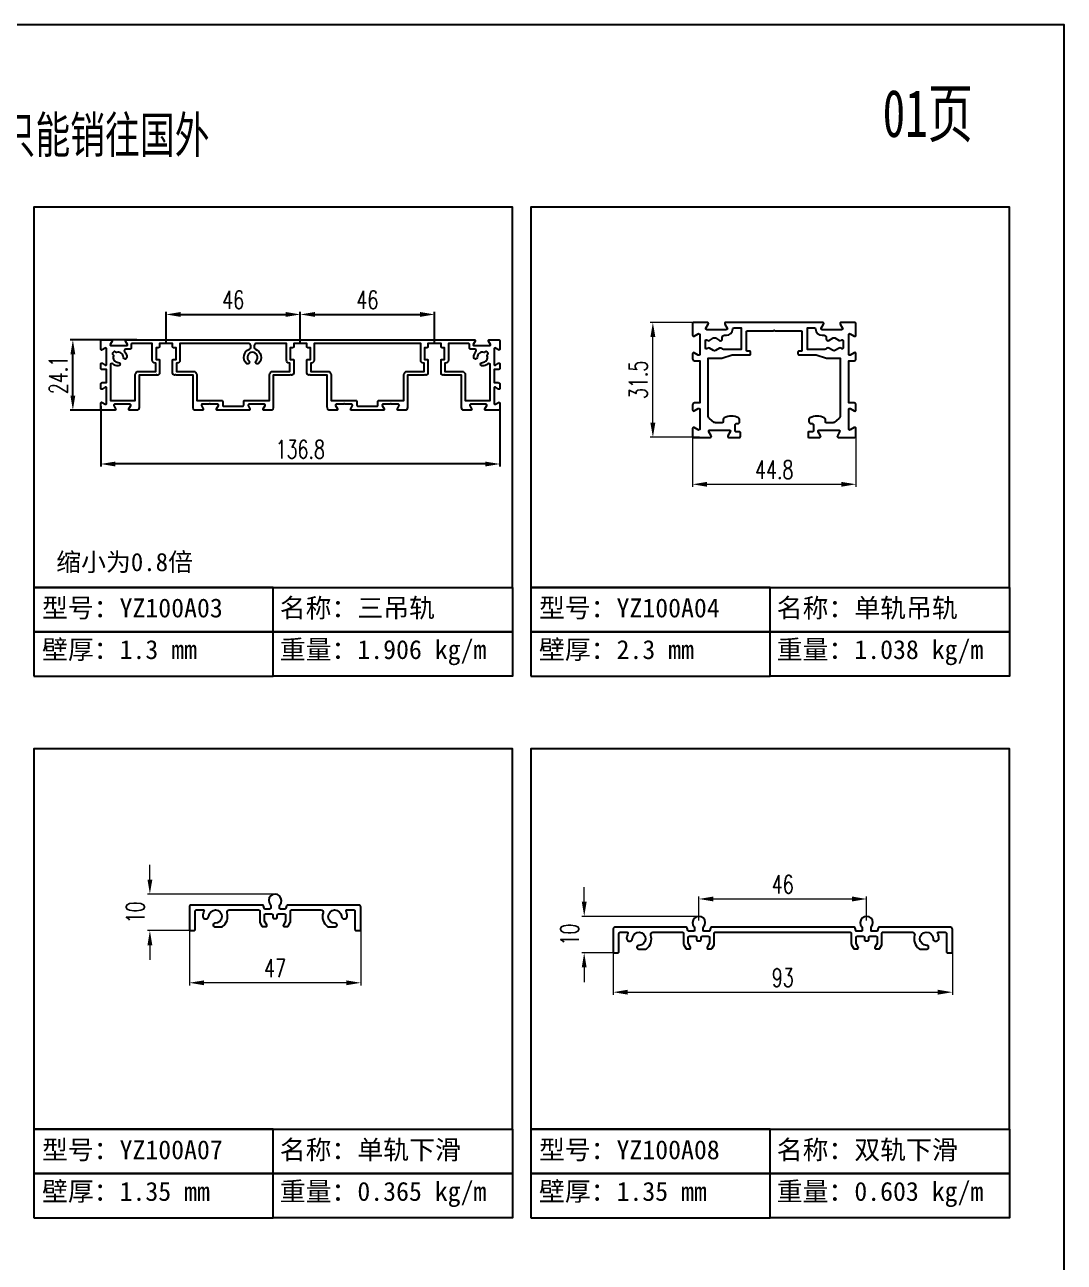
# Model space of a CAD drawing. Header units: millimetres. Extents: x 4423 to 13326, y -1516 to 5738.
# Drawn here: x 9179.3 to 9464.3, y 5276.5 to 5615.7 of the extents above; entities that cross this region are included whole.
import ezdxf

# ---------------------------------------------------------------- set-up
doc = ezdxf.new("R2010")
doc.units = ezdxf.units.MM
doc.header["$LTSCALE"] = 0.5
doc.layers.add('铝型材', color=1, linetype='Continuous')
doc.styles.add('CTXT', font='romand.shx', dxfattribs={"width": 0.7, "height": 5})
doc.styles.get("Standard").update_dxf_attribs({"font": 'swissc.ttf', "height": 3})
doc.styles.add('汇总标注', font='romand.shx', dxfattribs={"width": 0.7, "height": 5})
doc.dimstyles.new('0.8汇总比例', dxfattribs={"dimscale": 0, "dimtxt": 5, "dimasz": 4, "dimexe": 0.7, "dimexo": 0, "dimgap": 1.5, "dimtad": 1, "dimlfac": 1.25, "dimzin": 9, "dimdsep": 46, "dimtxsty": '汇总标注', "dimcen": 0, "dimclrd": 181, "dimclre": 171, "dimclrt": 110, "dimadec": 0, "dimazin": 2, "dimtfac": 1, "dimtofl": 0, "dimtmove": 0, "dimatfit": 3, "dimfxl": 0, "dimtolj": 1, "dimlwd": 25, "dimlwe": 25, "dimarcsym": 0})
doc.dimstyles.new('1汇总比例', dxfattribs={"dimscale": 0, "dimtxt": 5, "dimasz": 4, "dimexe": 0.7, "dimexo": 0.625, "dimgap": 1.5, "dimtad": 1, "dimzin": 9, "dimdsep": 46, "dimtxsty": '汇总标注', "dimcen": 0, "dimclrd": 3, "dimclre": 3, "dimclrt": 2, "dimadec": 1, "dimazin": 2, "dimtfac": 1, "dimtofl": 0, "dimtmove": 0, "dimatfit": 3, "dimfxl": 0, "dimtolj": 1, "dimlwd": 13, "dimlwe": 13, "dimarcsym": 0})

# ---------------------------------------------------------------- blocks, each defined once
blk = doc.blocks.new('*D70')
at = {"layer": 'Defpoints', "color": 0, "lineweight": 30, "ltscale": 0.4, "transparency": 16777216}
for p in [(9362.39, 5503.98), (9407.19, 5503.98), (9407.19, 5489.76)]:
    blk.add_point(p, dxfattribs=at)
at = {"layer": '铝型材', "color": 3, "lineweight": 13, "ltscale": 0.4, "transparency": 16777216}
for p, q in [((9362.39, 5503.36), (9362.39, 5489.06)), ((9407.19, 5503.36), (9407.19, 5489.06)), ((9366.39, 5489.76), (9403.19, 5489.76))]:
    blk.add_line(p, q, dxfattribs=at)
at = {"layer": '铝型材', "color": 3, "lineweight": 30, "ltscale": 0.4, "transparency": 16777216}
for points in [[(9366.39, 5490.42), (9366.39, 5489.09), (9362.39, 5489.76)], [(9403.19, 5490.42), (9403.19, 5489.09), (9407.19, 5489.76)]]:
    blk.add_solid(points, dxfattribs=at)
at = {"layer": '铝型材', "color": 2, "ltscale": 0.4, "transparency": 16777216, "insert": (9384.79, 5493.76), "char_height": 5, "attachment_point": 5, "style": '汇总标注'}
blk.add_mtext('\\A1;44.8', dxfattribs=at)
blk = doc.blocks.new('*D78')
at = {"layer": 'Defpoints', "color": 0, "lineweight": 30, "ltscale": 0.4, "transparency": 16777216}
for p in [(9224.43, 5370.83), (9271.43, 5370.83), (9224.43, 5353.13)]:
    blk.add_point(p, dxfattribs=at)
at = {"layer": '铝型材', "color": 3, "lineweight": 13, "ltscale": 0.4, "transparency": 16777216}
for p, q in [((9224.43, 5370.21), (9224.43, 5352.43)), ((9271.43, 5370.21), (9271.43, 5352.43)), ((9267.43, 5353.13), (9228.43, 5353.13))]:
    blk.add_line(p, q, dxfattribs=at)
at = {"layer": '铝型材', "color": 3, "lineweight": 30, "ltscale": 0.4, "transparency": 16777216}
for points in [[(9228.43, 5353.79), (9228.43, 5352.46), (9224.43, 5353.13)], [(9267.43, 5353.79), (9267.43, 5352.46), (9271.43, 5353.13)]]:
    blk.add_solid(points, dxfattribs=at)
at = {"layer": '铝型材', "color": 2, "ltscale": 0.4, "transparency": 16777216, "insert": (9247.93, 5357.13), "char_height": 5, "attachment_point": 5, "style": '汇总标注'}
blk.add_mtext('\\A1;47', dxfattribs=at)
blk = doc.blocks.new('*D79')
at = {"layer": 'Defpoints', "color": 0, "lineweight": 30, "ltscale": 0.4, "transparency": 16777216}
for p in [(9340.62, 5363.42), (9433.62, 5363.42), (9433.62, 5350.55)]:
    blk.add_point(p, dxfattribs=at)
at = {"layer": '铝型材', "color": 3, "lineweight": 13, "ltscale": 0.4, "transparency": 16777216}
for p, q in [((9340.62, 5362.8), (9340.62, 5349.85)), ((9433.62, 5362.8), (9433.62, 5349.85)), ((9344.62, 5350.55), (9429.62, 5350.55))]:
    blk.add_line(p, q, dxfattribs=at)
at = {"layer": '铝型材', "color": 3, "lineweight": 30, "ltscale": 0.4, "transparency": 16777216}
for points in [[(9344.62, 5351.22), (9344.62, 5349.88), (9340.62, 5350.55)], [(9429.62, 5351.22), (9429.62, 5349.88), (9433.62, 5350.55)]]:
    blk.add_solid(points, dxfattribs=at)
at = {"layer": '铝型材', "color": 2, "ltscale": 0.4, "transparency": 16777216, "insert": (9387.12, 5354.55), "char_height": 5, "attachment_point": 5, "style": '汇总标注'}
blk.add_mtext('\\A1;93', dxfattribs=at)
blk = doc.blocks.new('*D80')
at = {"layer": 'Defpoints', "color": 0, "lineweight": 30, "ltscale": 0.4, "transparency": 16777216}
for p in [(9213.61, 5377.43), (9247.93, 5377.43), (9225.23, 5367.43)]:
    blk.add_point(p, dxfattribs=at)
at = {"layer": '铝型材', "color": 3, "lineweight": 13, "ltscale": 0.4, "transparency": 16777216}
for p, q in [((9213.61, 5381.43), (9213.61, 5385.43)), ((9247.3, 5377.43), (9212.91, 5377.43)), ((9224.6, 5367.43), (9212.91, 5367.43)), ((9213.61, 5363.43), (9213.61, 5359.43))]:
    blk.add_line(p, q, dxfattribs=at)
at = {"layer": '铝型材', "color": 3, "lineweight": 30, "ltscale": 0.4, "transparency": 16777216}
for points in [[(9212.95, 5381.43), (9214.28, 5381.43), (9213.61, 5377.43)], [(9212.95, 5363.43), (9214.28, 5363.43), (9213.61, 5367.43)]]:
    blk.add_solid(points, dxfattribs=at)
at = {"layer": '铝型材', "color": 2, "ltscale": 0.4, "transparency": 16777216, "insert": (9209.61, 5372.43), "char_height": 5, "attachment_point": 5, "rotation": 90, "style": '汇总标注'}
blk.add_mtext('\\A1;10', dxfattribs=at)
blk = doc.blocks.new('*D81')
at = {"layer": 'Defpoints', "color": 0, "lineweight": 30, "ltscale": 0.4, "transparency": 16777216}
for p in [(9332.69, 5371.34), (9364.15, 5371.34), (9341.42, 5361.34)]:
    blk.add_point(p, dxfattribs=at)
at = {"layer": '铝型材', "color": 3, "lineweight": 13, "ltscale": 0.4, "transparency": 16777216}
for p, q in [((9332.69, 5375.34), (9332.69, 5379.34)), ((9363.52, 5371.34), (9331.99, 5371.34)), ((9340.79, 5361.34), (9331.99, 5361.34)), ((9332.69, 5357.34), (9332.69, 5353.34))]:
    blk.add_line(p, q, dxfattribs=at)
at = {"layer": '铝型材', "color": 3, "lineweight": 30, "ltscale": 0.4, "transparency": 16777216}
for points in [[(9332.02, 5375.34), (9333.35, 5375.34), (9332.69, 5371.34)], [(9332.02, 5357.34), (9333.35, 5357.34), (9332.69, 5361.34)]]:
    blk.add_solid(points, dxfattribs=at)
at = {"layer": '铝型材', "color": 2, "ltscale": 0.4, "transparency": 16777216, "insert": (9328.69, 5366.34), "char_height": 5, "attachment_point": 5, "rotation": 90, "style": '汇总标注'}
blk.add_mtext('\\A1;10', dxfattribs=at)
blk = doc.blocks.new('*D82')
at = {"layer": 'Defpoints', "color": 0, "lineweight": 30, "ltscale": 0.4, "transparency": 16777216}
for p in [(9410.12, 5376.1), (9364.12, 5369.59), (9410.12, 5369.59)]:
    blk.add_point(p, dxfattribs=at)
at = {"layer": '铝型材', "color": 3, "lineweight": 13, "ltscale": 0.4, "transparency": 16777216}
for p, q in [((9364.12, 5370.21), (9364.12, 5376.8)), ((9368.12, 5376.1), (9406.12, 5376.1)), ((9410.12, 5370.21), (9410.12, 5376.8))]:
    blk.add_line(p, q, dxfattribs=at)
at = {"layer": '铝型材', "color": 3, "lineweight": 30, "ltscale": 0.4, "transparency": 16777216}
for points in [[(9368.12, 5376.77), (9368.12, 5375.43), (9364.12, 5376.1)], [(9406.12, 5376.77), (9406.12, 5375.43), (9410.12, 5376.1)]]:
    blk.add_solid(points, dxfattribs=at)
at = {"layer": '铝型材', "color": 2, "ltscale": 0.4, "transparency": 16777216, "insert": (9387.12, 5380.1), "char_height": 5, "attachment_point": 5, "style": '汇总标注'}
blk.add_mtext('\\A1;46', dxfattribs=at)
blk = doc.blocks.new('*D109')
at = {"layer": 'Defpoints', "color": 0, "lineweight": 30, "ltscale": 0.4, "transparency": 16777216}
for p in [(9200.13, 5511.16), (9309.57, 5511.16), (9200.13, 5495.32)]:
    blk.add_point(p, dxfattribs=at)
at = {"layer": '铝型材', "color": 171, "lineweight": 25, "ltscale": 0.4, "transparency": 16777216}
for p, q in [((9200.13, 5511.16), (9200.13, 5494.62)), ((9309.57, 5511.16), (9309.57, 5494.62))]:
    blk.add_line(p, q, dxfattribs=at)
at = {"layer": '铝型材', "color": 181, "lineweight": 25, "ltscale": 0.4, "transparency": 16777216}
blk.add_line((9305.57, 5495.32), (9204.13, 5495.32), dxfattribs=at)
at = {"layer": '铝型材', "color": 181, "lineweight": 30, "ltscale": 0.4, "transparency": 16777216}
for points in [[(9204.13, 5495.98), (9204.13, 5494.65), (9200.13, 5495.32)], [(9305.57, 5495.98), (9305.57, 5494.65), (9309.57, 5495.32)]]:
    blk.add_solid(points, dxfattribs=at)
at = {"layer": '铝型材', "color": 110, "ltscale": 0.4, "transparency": 16777216, "insert": (9254.85, 5499.32), "char_height": 5, "attachment_point": 5, "style": '汇总标注'}
blk.add_mtext('\\A1;136.8', dxfattribs=at)
blk = doc.blocks.new('*D110')
at = {"layer": 'Defpoints', "color": 0, "lineweight": 30, "ltscale": 0.4, "transparency": 16777216}
for p in [(9192.49, 5529.35), (9210, 5529.35), (9202.19, 5510.07)]:
    blk.add_point(p, dxfattribs=at)
at = {"layer": '铝型材', "color": 171, "lineweight": 25, "ltscale": 0.4, "transparency": 16777216}
for p, q in [((9210, 5529.35), (9191.79, 5529.35)), ((9202.19, 5510.07), (9191.79, 5510.07))]:
    blk.add_line(p, q, dxfattribs=at)
at = {"layer": '铝型材', "color": 181, "lineweight": 25, "ltscale": 0.4, "transparency": 16777216}
blk.add_line((9192.49, 5514.07), (9192.49, 5525.35), dxfattribs=at)
at = {"layer": '铝型材', "color": 181, "lineweight": 30, "ltscale": 0.4, "transparency": 16777216}
for points in [[(9191.83, 5525.35), (9193.16, 5525.35), (9192.49, 5529.35)], [(9191.83, 5514.07), (9193.16, 5514.07), (9192.49, 5510.07)]]:
    blk.add_solid(points, dxfattribs=at)
at = {"layer": '铝型材', "color": 110, "ltscale": 0.4, "transparency": 16777216, "insert": (9188.49, 5519.71), "char_height": 5, "attachment_point": 5, "rotation": 90, "style": '汇总标注'}
blk.add_mtext('\\A1;24.1', dxfattribs=at)
blk = doc.blocks.new('*D111')
at = {"layer": 'Defpoints', "color": 0, "lineweight": 30, "ltscale": 0.4, "transparency": 16777216}
for p in [(9351.51, 5534.13), (9364.57, 5534.13), (9364.97, 5502.63)]:
    blk.add_point(p, dxfattribs=at)
at = {"layer": '铝型材', "color": 3, "lineweight": 13, "ltscale": 0.4, "transparency": 16777216}
for p, q in [((9363.94, 5534.13), (9350.81, 5534.13)), ((9351.51, 5506.63), (9351.51, 5530.13)), ((9364.34, 5502.63), (9350.81, 5502.63))]:
    blk.add_line(p, q, dxfattribs=at)
at = {"layer": '铝型材', "color": 3, "lineweight": 30, "ltscale": 0.4, "transparency": 16777216}
for points in [[(9350.84, 5530.13), (9352.18, 5530.13), (9351.51, 5534.13)], [(9350.84, 5506.63), (9352.18, 5506.63), (9351.51, 5502.63)]]:
    blk.add_solid(points, dxfattribs=at)
at = {"layer": '铝型材', "color": 2, "ltscale": 0.4, "transparency": 16777216, "insert": (9347.51, 5518.38), "char_height": 5, "attachment_point": 5, "rotation": 90, "style": '汇总标注'}
blk.add_mtext('\\A1;31.5', dxfattribs=at)
blk = doc.blocks.new('*D113')
at = {"layer": 'Defpoints', "color": 0, "lineweight": 30, "ltscale": 0.4, "transparency": 16777216}
for p in [(9254.85, 5536.31), (9218.05, 5528.31), (9254.85, 5528.31)]:
    blk.add_point(p, dxfattribs=at)
at = {"layer": '铝型材', "color": 171, "lineweight": 25, "ltscale": 0.4, "transparency": 16777216}
for p, q in [((9218.05, 5528.31), (9218.05, 5537.01)), ((9254.85, 5528.31), (9254.85, 5537.01))]:
    blk.add_line(p, q, dxfattribs=at)
at = {"layer": '铝型材', "color": 181, "lineweight": 25, "ltscale": 0.4, "transparency": 16777216}
blk.add_line((9222.05, 5536.31), (9250.85, 5536.31), dxfattribs=at)
at = {"layer": '铝型材', "color": 181, "lineweight": 30, "ltscale": 0.4, "transparency": 16777216}
for points in [[(9222.05, 5536.98), (9222.05, 5535.64), (9218.05, 5536.31)], [(9250.85, 5536.98), (9250.85, 5535.64), (9254.85, 5536.31)]]:
    blk.add_solid(points, dxfattribs=at)
at = {"layer": '铝型材', "color": 110, "ltscale": 0.4, "transparency": 16777216, "insert": (9236.45, 5540.31), "char_height": 5, "attachment_point": 5, "style": '汇总标注'}
blk.add_mtext('\\A1;46', dxfattribs=at)
blk = doc.blocks.new('*D114')
at = {"layer": 'Defpoints', "color": 0, "lineweight": 30, "ltscale": 0.4, "transparency": 16777216}
for p in [(9291.65, 5536.31), (9254.85, 5528.31), (9291.65, 5528.31)]:
    blk.add_point(p, dxfattribs=at)
at = {"layer": '铝型材', "color": 171, "lineweight": 25, "ltscale": 0.4, "transparency": 16777216}
for p, q in [((9254.85, 5528.31), (9254.85, 5537.01)), ((9291.65, 5528.31), (9291.65, 5537.01))]:
    blk.add_line(p, q, dxfattribs=at)
at = {"layer": '铝型材', "color": 181, "lineweight": 25, "ltscale": 0.4, "transparency": 16777216}
blk.add_line((9258.85, 5536.31), (9287.65, 5536.31), dxfattribs=at)
at = {"layer": '铝型材', "color": 181, "lineweight": 30, "ltscale": 0.4, "transparency": 16777216}
for points in [[(9258.85, 5536.98), (9258.85, 5535.64), (9254.85, 5536.31)], [(9287.65, 5536.98), (9287.65, 5535.64), (9291.65, 5536.31)]]:
    blk.add_solid(points, dxfattribs=at)
at = {"layer": '铝型材', "color": 110, "ltscale": 0.4, "transparency": 16777216, "insert": (9273.25, 5540.31), "char_height": 5, "attachment_point": 5, "style": '汇总标注'}
blk.add_mtext('\\A1;46', dxfattribs=at)
blk = doc.blocks.new('YZ100A03', base_point=(31.16, 29.19))
at = {"layer": '铝型材', "ltscale": 0.4}
for points in [[(43.61, 6.39), (40.9, 6.39, -0.344151), (40.6, 6.61), (40.43, 7.33, -0.061321), (40.41, 7.45), (40.41, 18.39), (34.74, 18.39, -0.198912), (34.52, 18.48), (34.41, 18.59), (34.3, 18.48, -0.239219), (34.05, 18.4, -0.369843), (33.41, 19.14), (33.41, 23.59, -0.414214), (33.61, 23.79), (34.61, 23.79), (34.61, 27.79), (33.71, 27.79, -0.414214), (33.41, 28.09), (33.41, 29.19), (28.91, 29.19), (28.91, 28.09, -0.414214), (28.61, 27.79), (27.71, 27.79), (27.71, 23.79), (28.71, 23.79, -0.414214), (28.91, 23.59), (28.91, 19.14, -0.369843), (28.28, 18.4, -0.239219), (28.02, 18.48), (27.91, 18.59), (27.8, 18.48, -0.198912), (27.59, 18.39), (21.91, 18.39), (21.91, 7.45, -0.061321), (21.9, 7.33), (21.72, 6.61, -0.344151), (21.43, 6.39), (18.71, 6.39, -0.57735), (18.45, 6.84), (19.09, 7.94, 0.57735), (18.83, 8.39), (13.5, 8.39, 0.57735), (13.24, 7.94), (13.87, 6.84, -0.57735), (13.61, 6.39), (9.06, 6.39, -0.414214), (8.76, 6.69), (8.76, 8.8, -0.57735), (9.21, 9.06), (10.31, 8.43, 0.57735), (10.76, 8.69), (10.76, 14.02, 0.57735), (10.31, 14.28), (9.21, 13.64, -0.57735), (8.76, 13.9), (8.76, 15.32, -0.414214), (9.26, 15.82), (10.76, 15.82), (10.76, 20.27), (9.26, 20.27, -0.414214), (8.76, 20.77), (8.76, 22.19, -0.57735), (9.21, 22.45), (10.31, 21.81, 0.57735), (10.76, 22.07), (10.76, 27.4, 0.57735), (10.31, 27.66), (9.21, 27.03, -0.57735), (8.76, 27.29), (8.76, 30.19, -0.414214), (9.06, 30.49), (12.41, 30.49, -0.57735), (12.67, 30.04), (12.04, 28.94, 0.57735), (12.3, 28.49), (17.63, 28.49, 0.57735), (17.89, 28.94), (17.25, 30.04, -0.57735), (17.51, 30.49), (136.81, 30.49, -0.57735), (137.07, 30.04), (136.44, 28.94, 0.57735), (136.7, 28.49), (142.03, 28.49, 0.57735), (142.29, 28.94), (141.65, 30.04, -0.57735), (141.91, 30.49), (145.26, 30.49, -0.414214), (145.56, 30.19), (145.56, 27.29, -0.57735), (145.11, 27.03), (144.01, 27.66, 0.57735), (143.56, 27.4), (143.56, 22.07, 0.57735), (144.01, 21.81), (145.11, 22.45, -0.57735), (145.56, 22.19), (145.56, 20.77, -0.414214), (145.06, 20.27), (143.56, 20.27), (143.56, 15.82), (145.06, 15.82, -0.414214), (145.56, 15.32), (145.56, 13.9, -0.57735), (145.11, 13.64), (144.01, 14.28, 0.57735), (143.56, 14.02), (143.56, 8.69, 0.57735), (144.01, 8.43), (145.11, 9.06, -0.57735), (145.56, 8.8), (145.56, 6.69, -0.414214), (145.26, 6.39), (140.71, 6.39, -0.57735), (140.45, 6.84), (141.09, 7.94, 0.57735), (140.83, 8.39), (135.5, 8.39, 0.57735), (135.24, 7.94), (135.87, 6.84, -0.57735), (135.61, 6.39), (132.9, 6.39, -0.344151), (132.6, 6.61), (132.43, 7.33, -0.061321), (132.41, 7.45), (132.41, 18.39), (126.74, 18.39, -0.198912), (126.52, 18.48), (126.41, 18.59), (126.3, 18.48, -0.239219), (126.05, 18.4, -0.369843), (125.41, 19.14), (125.41, 23.59, -0.414214), (125.61, 23.79), (126.61, 23.79), (126.61, 27.79), (125.71, 27.79, -0.414214), (125.41, 28.09), (125.41, 29.19), (120.91, 29.19), (120.91, 28.09, -0.414214), (120.61, 27.79), (119.71, 27.79), (119.71, 23.79), (120.71, 23.79, -0.414214), (120.91, 23.59), (120.91, 19.14, -0.369843), (120.28, 18.4, -0.239219), (120.02, 18.48), (119.91, 18.59), (119.8, 18.48, -0.198912), (119.59, 18.39), (113.91, 18.39), (113.91, 7.45, -0.061321), (113.9, 7.33), (113.72, 6.61, -0.344151), (113.43, 6.39), (110.71, 6.39, -0.57735), (110.45, 6.84), (111.09, 7.94, 0.57735), (110.83, 8.39), (108.46, 8.39), (108.16, 8.69), (107.86, 8.39), (105.5, 8.39, 0.57735), (105.24, 7.94), (105.87, 6.84, -0.57735), (105.61, 6.39), (94.71, 6.39, -0.57735), (94.45, 6.84), (95.09, 7.94, 0.57735), (94.83, 8.39), (92.46, 8.39), (92.16, 8.69), (91.86, 8.39), (89.5, 8.39, 0.57735), (89.24, 7.94), (89.87, 6.84, -0.57735), (89.61, 6.39), (86.9, 6.39, -0.344151), (86.6, 6.61), (86.43, 7.33, -0.061321), (86.41, 7.45), (86.41, 18.39), (80.74, 18.39, -0.198912), (80.52, 18.48), (80.41, 18.59), (80.3, 18.48, -0.239219), (80.05, 18.4, -0.369843), (79.41, 19.14), (79.41, 23.59, -0.414214), (79.61, 23.79), (80.61, 23.79), (80.61, 27.79), (79.71, 27.79, -0.414214), (79.41, 28.09), (79.41, 29.19), (74.91, 29.19), (74.91, 28.09, -0.414214), (74.61, 27.79), (73.71, 27.79), (73.71, 23.79), (74.71, 23.79, -0.414214), (74.91, 23.59), (74.91, 19.14, -0.369843), (74.28, 18.4, -0.239219), (74.02, 18.48), (73.91, 18.59), (73.8, 18.48, -0.198912), (73.59, 18.39), (67.91, 18.39), (67.91, 7.45, -0.061321), (67.9, 7.33), (67.72, 6.61, -0.344151), (67.43, 6.39), (64.71, 6.39, -0.57735), (64.45, 6.84), (65.09, 7.94, 0.57735), (64.83, 8.39), (59.5, 8.39, 0.57735), (59.24, 7.94), (59.87, 6.84, -0.57735), (59.61, 6.39), (48.71, 6.39, -0.57735), (48.45, 6.84), (49.09, 7.94, 0.57735), (48.83, 8.39), (46.46, 8.39), (46.16, 8.69), (45.86, 8.39), (43.5, 8.39, 0.57735), (43.24, 7.94), (43.87, 6.84, -0.57735)], [(20.61, 18.49, -0.414214), (21.81, 19.69), (27.61, 19.69), (27.61, 22.49), (27.41, 22.49, -0.414214), (26.41, 23.49), (26.41, 29.19), (19.46, 29.19, 0.414214), (19.16, 28.89), (19.16, 27.59, -0.414214), (18.86, 27.29), (17.33, 27.29, 0.648232), (16.96, 26.45, -0.185419), (17.71, 24.48, -1), (16.51, 24.48, 0.51595), (14.19, 26.14, -0.286549), (13.88, 26.21), (13.7, 26.4, 0.414214), (13.28, 26.4), (12.85, 25.97, 0.414214), (12.85, 25.55), (13.03, 25.37, -0.286549), (13.11, 25.06, 0.51595), (14.77, 22.74, -1), (14.77, 21.54, -0.175547), (12.88, 22.21, 0.634736), (12.06, 21.83), (12.06, 9.69), (20.61, 9.69)], [(61.36, 28.59), (61.36, 27.83, 0.316466), (61.76, 27.26, -0.55118), (62.84, 22.39, -1), (61.99, 23.25, 2.426633), (59.53, 23.25, -1), (58.68, 22.39, -0.55118), (59.76, 27.26, 0.316466), (60.16, 27.83), (60.16, 28.59, 0.414214), (59.56, 29.19), (35.91, 29.19), (35.91, 23.49, -0.414214), (34.91, 22.49), (34.71, 22.49), (34.71, 19.69), (40.51, 19.69, -0.414214), (41.71, 18.49), (41.71, 9.69), (50.26, 9.69, -0.414214), (50.56, 9.39), (50.56, 8.09, 0.414214), (50.86, 7.79), (57.46, 7.79, 0.414214), (57.76, 8.09), (57.76, 9.39, -0.414214), (58.06, 9.69), (66.61, 9.69), (66.61, 18.49, -0.414214), (67.81, 19.69), (73.61, 19.69), (73.61, 22.49), (73.41, 22.49, -0.414214), (72.41, 23.49), (72.41, 29.19), (61.96, 29.19, 0.414214)], [(112.61, 18.49, -0.414214), (113.81, 19.69), (119.61, 19.69), (119.61, 22.49), (119.41, 22.49, -0.414214), (118.41, 23.49), (118.41, 29.19), (81.91, 29.19), (81.91, 23.49, -0.414214), (80.91, 22.49), (80.71, 22.49), (80.71, 19.69), (86.51, 19.69, -0.414214), (87.71, 18.49), (87.71, 9.69), (96.26, 9.69, -0.414214), (96.56, 9.39), (96.56, 8.09, 0.414214), (96.86, 7.79), (103.46, 7.79, 0.414214), (103.76, 8.09), (103.76, 9.39, -0.414214), (104.06, 9.69), (112.61, 9.69)], [(139.55, 21.54, -1), (139.56, 22.74, 0.51595), (141.22, 25.06, -0.286549), (141.29, 25.37), (141.47, 25.55, 0.414214), (141.47, 25.97), (141.05, 26.4, 0.414214), (140.62, 26.4), (140.44, 26.21, -0.286549), (140.13, 26.14, 0.51595), (137.81, 24.48, -1), (136.61, 24.48, -0.185419), (137.36, 26.45, 0.648232), (136.99, 27.29), (135.46, 27.29, -0.414214), (135.16, 27.59), (135.16, 28.89, 0.414214), (134.86, 29.19), (127.91, 29.19), (127.91, 23.49, -0.414214), (126.91, 22.49), (126.71, 22.49), (126.71, 19.69), (132.51, 19.69, -0.414214), (133.71, 18.49), (133.71, 9.69), (142.26, 9.69), (142.26, 21.83, 0.634736), (141.44, 22.21, -0.175547)]]:
    blk.add_lwpolyline(points, format="xyb", close=True, dxfattribs=at)
blk = doc.blocks.new('YZ100A04', base_point=(39.33, 40.35))
at = {"layer": '铝型材', "ltscale": 0.4}
blk.add_lwpolyline([(53.03, 14.22, 0.218258), (49.12, 14.22, 0.293253), (48.83, 13.76), (48.83, 13.15, 0.414214), (49.33, 12.65), (49.58, 12.65, -0.414214), (50.08, 12.15), (50.08, 10.65, -0.414214), (49.78, 10.35), (48.88, 10.35, 0.414214), (48.58, 10.05), (48.58, 9.15, 0.414213), (48.88, 8.85), (51.78, 8.85, 0.577351), (52.04, 9.3), (51.4, 10.4, -0.57735), (51.66, 10.85), (56.99, 10.85, -0.57735), (57.25, 10.4), (56.62, 9.3, 0.57735), (56.88, 8.85), (61.43, 8.85, 0.414214), (61.73, 9.15), (61.73, 11.26, 0.57735), (61.28, 11.52), (60.18, 10.89, -0.57735), (59.73, 11.15), (59.73, 16.48, -0.57735), (60.18, 16.74), (61.28, 16.1, 0.57735), (61.73, 16.36), (61.73, 17.78, 0.414214), (61.23, 18.28), (59.73, 18.28), (59.73, 29.85), (61.23, 29.85, 0.414214), (61.73, 30.35), (61.73, 31.76, 0.57735), (61.28, 32.02), (60.18, 31.39, -0.57735), (59.73, 31.65), (59.73, 36.98, -0.57735), (60.18, 37.24), (61.28, 36.6, 0.57735), (61.73, 36.86), (61.73, 40.05, 0.414214), (61.43, 40.35), (57.68, 40.35, 0.57735), (57.42, 39.9), (58.05, 38.8, -0.57735), (57.79, 38.35), (52.46, 38.35, -0.57735), (52.2, 38.8), (52.84, 39.9, 0.57735), (52.58, 40.35), (26.08, 40.35, 0.57735), (25.82, 39.9), (26.45, 38.8, -0.57735), (26.19, 38.35), (20.86, 38.35, -0.57735), (20.6, 38.8), (21.24, 39.9, 0.57735), (20.98, 40.35), (17.23, 40.35, 0.414214), (16.93, 40.05), (16.93, 36.86, 0.57735), (17.38, 36.6), (18.48, 37.24, -0.57735), (18.93, 36.98), (18.93, 31.65, -0.57735), (18.48, 31.39), (17.38, 32.02, 0.57735), (16.93, 31.76), (16.93, 30.35, 0.414214), (17.43, 29.85), (18.93, 29.85), (18.93, 18.28), (17.43, 18.28, 0.414214), (16.93, 17.78), (16.93, 16.36, 0.57735), (17.38, 16.1), (18.48, 16.74, -0.57735), (18.93, 16.48), (18.93, 11.15, -0.57735), (18.48, 10.89), (17.38, 11.52, 0.57735), (16.93, 11.26), (16.93, 9.15, 0.414214), (17.23, 8.85), (21.78, 8.85, 0.57735), (22.04, 9.3), (21.4, 10.4, -0.57735), (21.66, 10.85), (26.99, 10.85, -0.57735), (27.25, 10.4), (26.62, 9.3, 0.577351), (26.88, 8.85), (29.78, 8.85, 0.414213), (30.08, 9.15), (30.08, 10.05, 0.414214), (29.78, 10.35), (28.88, 10.35, -0.414214), (28.58, 10.65), (28.58, 12.15, -0.414214), (29.08, 12.65), (29.33, 12.65, 0.414214), (29.83, 13.15), (29.83, 13.76, 0.293253), (29.53, 14.22, 0.218258), (25.62, 14.22, 0.293253), (25.33, 13.76), (25.33, 13.15, -0.414213), (25.03, 12.85), (23.21, 12.85, -0.176328), (22.88, 12.96), (21.58, 14.05, -0.221695), (21.23, 14.82), (21.23, 30.55), (24.7, 30.55, 0.072066), (24.98, 30.59), (27.82, 31.43, -0.072069), (27.96, 31.45), (32.63, 31.45, 0.414214), (32.83, 31.65), (32.83, 32.25, 0.414214), (32.63, 32.45), (31.93, 32.45, -0.414214), (31.73, 32.65), (31.73, 37.85, -0.414214), (31.93, 38.05), (39.13, 38.05), (39.33, 38.25), (39.53, 38.05), (46.73, 38.05, -0.414214), (46.93, 37.85), (46.93, 32.65, -0.414214), (46.73, 32.45), (46.03, 32.45, 0.414214), (45.83, 32.25), (45.83, 31.65, 0.414214), (46.03, 31.45), (50.69, 31.45, -0.072069), (50.83, 31.43), (53.67, 30.59, 0.072066), (53.95, 30.55), (57.43, 30.55), (57.43, 14.82, -0.221695), (57.07, 14.05), (55.77, 12.96, -0.176328), (55.45, 12.85), (53.63, 12.85, -0.414213), (53.33, 13.15), (53.33, 13.76, 0.293253)], format="xyb", close=True, dxfattribs=at)
for points in [[(24.96, 33.16, 0.364837), (24.33, 33.28), (23.18, 32.61, -0.267949), (22.68, 32.61), (21.53, 33.28, 0.331458), (20.93, 33.21, -0.657834), (20.43, 33.42), (20.43, 35.27, -0.657822), (20.93, 35.48, 0.331452), (21.53, 35.41), (22.68, 36.08, -0.267949), (23.18, 36.08), (24.33, 35.41, 0.57735), (25.08, 35.85), (25.08, 36.25, -0.414214), (25.68, 36.85), (26.19, 36.85, 0.400329), (27.99, 38.56, -0.400329), (28.29, 38.85), (30.23, 38.85), (30.23, 32.95), (25.42, 32.95, -0.222498), (24.96, 33.16)], [(53.69, 33.16, -0.222498), (53.23, 32.95), (48.43, 32.95), (48.43, 38.85), (50.36, 38.85, -0.400329), (50.66, 38.56, 0.400329), (52.46, 36.85), (52.98, 36.85, -0.414214), (53.58, 36.25), (53.58, 35.85, 0.57735), (54.33, 35.41), (55.48, 36.08, -0.267949), (55.98, 36.08), (57.13, 35.41, 0.331452), (57.72, 35.48, -0.657822), (58.23, 35.27), (58.23, 33.42, -0.657834), (57.72, 33.21, 0.331458), (57.13, 33.28), (55.98, 32.61, -0.267949), (55.48, 32.61), (54.33, 33.28, 0.364837), (53.69, 33.16)]]:
    blk.add_lwpolyline(points, format="xyb", dxfattribs=at)
blk = doc.blocks.new('YZ100A07', base_point=(12.21, 10.37))
at = {"layer": '铝型材', "ltscale": 0.4}
blk.add_lwpolyline([(37, 14.03, 2.243306), (34.39, 14.08, -0.180496), (34.52, 13.75), (34.52, 13.17, -0.414214), (34.22, 12.87), (33.02, 12.87, -0.339454), (32.73, 13.09), (32.55, 13.75, 0.339454), (32.26, 13.97), (12.71, 13.97, 0.414214), (12.21, 13.47), (12.21, 7.27, 0.414214), (12.51, 6.97), (13.51, 6.97, 0.414214), (13.81, 7.27), (13.81, 12.17, -0.414214), (14.31, 12.67), (15.95, 12.67, -0.547293), (16.23, 12.25, 0.095612), (15.92, 10.99, 1), (17.52, 10.91, -2.4001), (19.24, 9.02, 1.043595), (19.24, 8.02), (21.15, 8.02, 0.159856), (21.33, 8.08, 0.320722), (22.56, 11.84, -0.506548), (23.13, 12.62), (31.22, 12.62, -0.414214), (31.52, 12.32), (31.52, 9.31, 0.131652), (31.56, 9.16), (32.1, 8.22, 0.267949), (32.36, 8.07), (33.17, 8.07, 0.57735), (33.43, 8.52), (32.86, 9.51, -0.131652), (32.82, 9.66), (32.82, 11.22, -0.414214), (33.12, 11.52), (34.82, 11.52, -0.414214), (35.12, 11.22), (35.12, 10.57, 0.414214), (35.42, 10.27), (36.02, 10.27, 0.414214), (36.32, 10.57), (36.32, 11.22, -0.414214), (36.62, 11.52), (38.32, 11.52, -0.414214), (38.62, 11.22), (38.62, 9.66, -0.131652), (38.58, 9.51), (38.01, 8.52, 0.57735), (38.27, 8.07), (39.07, 8.07, 0.267949), (39.33, 8.22), (39.88, 9.16, 0.131652), (39.92, 9.31), (39.92, 12.32, -0.414214), (40.22, 12.62), (48.3, 12.62, -0.506548), (48.87, 11.84, 0.320722), (50.1, 8.08, 0.159856), (50.28, 8.02), (52.19, 8.02, 1.043595), (52.19, 9.02, -2.4001), (53.91, 10.91, 1), (55.51, 10.99, 0.095612), (55.2, 12.25, -0.547293), (55.48, 12.67), (57.12, 12.67, -0.414214), (57.62, 12.17), (57.62, 7.27, 0.414214), (57.92, 6.97), (58.92, 6.97, 0.414214), (59.22, 7.27), (59.22, 13.47, 0.414214), (58.72, 13.97), (39.17, 13.97, 0.339454), (38.88, 13.75), (38.7, 13.09, -0.339454), (38.41, 12.87), (37.22, 12.87, -0.414214), (36.92, 13.17), (36.92, 13.82, -0.189722), (37, 14.03)], format="xyb", dxfattribs=at)
blk = doc.blocks.new('YZ100A08', base_point=(8.34, 7.24))
at = {"layer": '铝型材', "ltscale": 0.4}
blk.add_lwpolyline([(79.12, 11.62, 2.243306), (76.52, 11.66, -0.180496), (76.64, 11.34), (76.64, 10.76, -0.414214), (76.34, 10.46), (75.15, 10.46, -0.339454), (74.86, 10.68), (74.68, 11.34, 0.339454), (74.39, 11.56), (35.29, 11.56, 0.339454), (35, 11.34), (34.83, 10.68, -0.339454), (34.54, 10.46), (33.34, 10.46, -0.414214), (33.04, 10.76), (33.04, 11.41, -0.189722), (33.12, 11.62, 2.243306), (30.52, 11.66, -0.180496), (30.64, 11.34), (30.64, 10.76, -0.414214), (30.34, 10.46), (29.15, 10.46, -0.339454), (28.86, 10.68), (28.68, 11.34, 0.339454), (28.39, 11.56), (8.84, 11.56, 0.414214), (8.34, 11.06), (8.34, 4.86, 0.414214), (8.64, 4.56), (9.64, 4.56, 0.414214), (9.94, 4.86), (9.94, 9.76, -0.414214), (10.44, 10.26), (12.08, 10.26, -0.547293), (12.36, 9.83, 0.095612), (12.05, 8.58, 1), (13.64, 8.5, -2.4001), (15.37, 6.61, 1.043595), (15.37, 5.61), (17.28, 5.61, 0.159856), (17.46, 5.67, 0.320722), (18.69, 9.43, -0.506548), (19.26, 10.21), (27.34, 10.21, -0.414214), (27.64, 9.91), (27.64, 6.9, 0.131652), (27.68, 6.75), (28.23, 5.81, 0.267949), (28.48, 5.66), (29.29, 5.66, 0.57735), (29.55, 6.11), (28.98, 7.1, -0.131652), (28.94, 7.25), (28.94, 8.81, -0.414214), (29.24, 9.11), (30.94, 9.11, -0.414214), (31.24, 8.81), (31.24, 8.16, 0.414214), (31.54, 7.86), (32.14, 7.86, 0.414214), (32.44, 8.16), (32.44, 8.81, -0.414214), (32.74, 9.11), (34.44, 9.11, -0.414214), (34.74, 8.81), (34.74, 7.25, -0.131652), (34.7, 7.1), (34.13, 6.11, 0.57735), (34.39, 5.66), (35.2, 5.66, 0.267949), (35.46, 5.81), (36, 6.75, 0.131652), (36.04, 6.9), (36.04, 9.91, -0.414214), (36.34, 10.21), (73.34, 10.21, -0.414214), (73.64, 9.91), (73.64, 6.9, 0.131652), (73.68, 6.75), (74.23, 5.81, 0.267949), (74.48, 5.66), (75.29, 5.66, 0.57735), (75.55, 6.11), (74.98, 7.1, -0.131652), (74.94, 7.25), (74.94, 8.81, -0.414214), (75.24, 9.11), (76.94, 9.11, -0.414214), (77.24, 8.81), (77.24, 8.16, 0.414214), (77.54, 7.86), (78.14, 7.86, 0.414214), (78.44, 8.16), (78.44, 8.81, -0.414214), (78.74, 9.11), (80.44, 9.11, -0.414214), (80.74, 8.81), (80.74, 7.25, -0.131652), (80.7, 7.1), (80.13, 6.11, 0.57735), (80.39, 5.66), (81.2, 5.66, 0.267949), (81.46, 5.81), (82, 6.75, 0.131652), (82.04, 6.9), (82.04, 9.91, -0.414214), (82.34, 10.21), (90.43, 10.21, -0.506548), (91, 9.43, 0.320722), (92.23, 5.67, 0.159856), (92.41, 5.61), (94.32, 5.61, 1.043595), (94.32, 6.61, -2.4001), (96.04, 8.5, 1), (97.64, 8.58, 0.095612), (97.33, 9.83, -0.547293), (97.6, 10.26), (99.24, 10.26, -0.414214), (99.74, 9.76), (99.74, 4.86, 0.414214), (100.04, 4.56), (101.04, 4.56, 0.414214), (101.34, 4.86), (101.34, 11.06, 0.414214), (100.84, 11.56), (81.29, 11.56, 0.339454), (81, 11.34), (80.83, 10.68, -0.339454), (80.54, 10.46), (79.34, 10.46, -0.414214), (79.04, 10.76), (79.04, 11.41, -0.189722), (79.12, 11.62)], format="xyb", dxfattribs=at)

msp = doc.modelspace()

# ---------------------------------------------------------------- linework, layer by layer
at = {"layer": '铝型材', "ltscale": 0.4}
for points in [[(8899.2993, 4833.2095), (9464.2993, 4833.2095), (9464.2993, 5615.7095), (8899.2993, 5615.7095)], [(9181.7993, 5461.5153), (9313.0493, 5461.5153), (9313.0493, 5565.7095), (9181.7993, 5565.7095)], [(9318.0493, 5461.5153), (9449.2993, 5461.5153), (9449.2993, 5565.7095), (9318.0493, 5565.7095)], [(9181.7993, 5449.3624), (9247.4243, 5449.3624), (9247.4243, 5461.5153), (9181.7993, 5461.5153)], [(9247.4243, 5461.5153), (9313.0493, 5461.5153), (9313.0493, 5449.3624), (9247.4243, 5449.3624)], [(9318.0493, 5449.3624), (9383.6743, 5449.3624), (9383.6743, 5461.5153), (9318.0493, 5461.5153)], [(9383.6743, 5461.5153), (9449.2993, 5461.5153), (9449.2993, 5449.3624), (9383.6743, 5449.3624)], [(9181.7993, 5437.2095), (9247.4243, 5437.2095), (9247.4243, 5449.3624), (9181.7993, 5449.3624)], [(9247.4243, 5449.3624), (9313.0493, 5449.3624), (9313.0493, 5437.2095), (9247.4243, 5437.2095)], [(9318.0493, 5437.2095), (9383.6743, 5437.2095), (9383.6743, 5449.3624), (9318.0493, 5449.3624)], [(9383.6743, 5449.3624), (9449.2993, 5449.3624), (9449.2993, 5437.2095), (9383.6743, 5437.2095)], [(9181.7993, 5313.0153), (9313.0493, 5313.0153), (9313.0493, 5417.2095), (9181.7993, 5417.2095)], [(9318.0493, 5313.0153), (9449.2993, 5313.0153), (9449.2993, 5417.2095), (9318.0493, 5417.2095)], [(9181.7993, 5300.8624), (9247.4243, 5300.8624), (9247.4243, 5313.0153), (9181.7993, 5313.0153)], [(9247.4243, 5313.0153), (9313.0493, 5313.0153), (9313.0493, 5300.8624), (9247.4243, 5300.8624)], [(9318.0493, 5300.8624), (9383.6743, 5300.8624), (9383.6743, 5313.0153), (9318.0493, 5313.0153)], [(9383.6743, 5313.0153), (9449.2993, 5313.0153), (9449.2993, 5300.8624), (9383.6743, 5300.8624)], [(9181.7993, 5288.7095), (9247.4243, 5288.7095), (9247.4243, 5300.8624), (9181.7993, 5300.8624)], [(9247.4243, 5300.8624), (9313.0493, 5300.8624), (9313.0493, 5288.7095), (9247.4243, 5288.7095)], [(9318.0493, 5288.7095), (9383.6743, 5288.7095), (9383.6743, 5300.8624), (9318.0493, 5300.8624)], [(9383.6743, 5300.8624), (9449.2993, 5300.8624), (9449.2993, 5288.7095), (9383.6743, 5288.7095)]]:
    msp.add_lwpolyline(points, close=True, dxfattribs=at)

# ---------------------------------------------------------------- block references
for name, p in [('YZ100A04', (9384.7945, 5534.1272)), ('YZ100A07', (9224.4256, 5370.8346)), ('YZ100A08', (9340.6162, 5364.013))]:
    msp.add_blockref(name, p, dxfattribs=at)
at = {"layer": '铝型材', "ltscale": 0.4, "xscale": 0.8, "yscale": 0.8, "zscale": 0.8}
msp.add_blockref('YZ100A03', (9218.0507, 5528.3148), dxfattribs=at)

# ---------------------------------------------------------------- texts
at = {"layer": '铝型材', "ltscale": 0.4, "style": 'CTXT'}
for s, insert, char_height, width, attachment_point in [('{\\fSimSun|b0|i0|c134|p2;01页}', (9439.2993, 5590.7095), 13, 31.218653, 6), ('{\\fSimSun|b0|i0|c134|p2;备注：只能销往国外}', (9186.9873, 5584.9714), 10, 174.070901, 5)]:
    msp.add_mtext(s, dxfattribs=dict(at, insert=insert, char_height=char_height, width=width, attachment_point=attachment_point))
at = {"layer": '铝型材', "ltscale": 0.4, "attachment_point": 1}
for s, insert, char_height in [('{\\fSimSun|b0|i0|c134|p2;缩小为0.8倍}', (9187.9281, 5470.9557, -1491.5165), 5), ('{\\fSimSun|b0|i0|c134|p2;型号：YZ100A03}', (9184.0298, 5458.4685), 5.1984), ('{\\fSimSun|b0|i0|c134|p2;名称：三吊轨}', (9249.2222, 5458.4685), 5.1984), ('{\\fSimSun|b0|i0|c134|p2;型号：YZ100A04}', (9320.2798, 5458.4685, 1491.5165), 5.1984), ('{\\fSimSun|b0|i0|c134|p2;名称：单轨吊轨}', (9385.4722, 5458.4685, 1491.5165), 5.1984), ('{\\fSimSun|b0|i0|c134|p2;壁厚：1.3 mm}', (9184.0298, 5447.0603), 5.1984), ('{\\fSimSun|b0|i0|c134|p2;重量：1.906 kg/m}', (9249.2222, 5447.0603), 5.1984), ('{\\fSimSun|b0|i0|c134|p2;壁厚：2.3 mm}', (9320.2798, 5447.0603, 1491.5165), 5.1984), ('{\\fSimSun|b0|i0|c134|p2;重量：1.038 kg/m}', (9385.4722, 5447.0603, 1491.5165), 5.1984), ('{\\fSimSun|b0|i0|c134|p2;型号：YZ100A07}', (9184.0298, 5309.9685, 1491.5165), 5.1984), ('{\\fSimSun|b0|i0|c134|p2;名称：单轨下滑}', (9249.2222, 5309.9685, 1491.5165), 5.1984), ('{\\fSimSun|b0|i0|c134|p2;型号：YZ100A08}', (9320.2798, 5309.9685, 1491.5165), 5.1984), ('{\\fSimSun|b0|i0|c134|p2;名称：双轨下滑}', (9385.4722, 5309.9685, 1491.5165), 5.1984), ('{\\fSimSun|b0|i0|c134|p2;壁厚：1.35 mm}', (9184.0298, 5298.5603, 1491.5165), 5.1984), ('{\\fSimSun|b0|i0|c134|p2;重量：0.365 kg/m}', (9249.2222, 5298.5603, 1491.5165), 5.1984), ('{\\fSimSun|b0|i0|c134|p2;壁厚：1.35 mm}', (9320.2798, 5298.5603, 1491.5165), 5.1984), ('{\\fSimSun|b0|i0|c134|p2;重量：0.603 kg/m}', (9385.4722, 5298.5603, 1491.5165), 5.1984)]:
    msp.add_mtext(s, dxfattribs=dict(at, insert=insert, char_height=char_height))

# ---------------------------------------------------------------- dimensions: what is measured, and where the dimension line sits
at = {"layer": '铝型材', "ltscale": 0.4}
for base, p1, p2, dimstyle, picture, middle in [((9254.8507, 5536.309), (9218.0507, 5528.3148), (9254.8507, 5528.3148), '0.8汇总比例', '*D113', (9236.4507, 5540.309)), ((9291.6507, 5536.309), (9254.8507, 5528.3148), (9291.6507, 5528.3148), '0.8汇总比例', '*D114', (9273.2507, 5540.309)), ((9200.1307, 5495.316), (9309.5707, 5511.161), (9200.1307, 5511.161), '0.8汇总比例', '*D109', (9254.8507, 5499.316)), ((9407.1945, 5489.7554), (9362.3945, 5503.9849), (9407.1945, 5503.9849), '1汇总比例', '*D70', (9384.7945, 5493.7554)), ((9410.1169, 5376.1006), (9364.1169, 5369.5859), (9410.1169, 5369.5859), '1汇总比例', '*D82', (9387.1169, 5380.1006)), ((9224.4256, 5353.1261), (9271.4269, 5370.8346), (9224.4256, 5370.8346), '1汇总比例', '*D78', (9247.9262, 5357.1261)), ((9433.6175, 5350.5485), (9340.6162, 5363.4226), (9433.6175, 5363.4226), '1汇总比例', '*D79', (9387.1169, 5354.5485))]:
    dim = msp.add_linear_dim(base=base, p1=p1, p2=p2, dimstyle=dimstyle, override={"dimscale": 1}, dxfattribs=at)
    dim.commit()
    dim.dimension.update_dxf_attribs({"geometry": picture, "text_midpoint": middle})
for base, p1, p2, dimstyle, picture, middle in [((9351.5091, 5534.1272), (9364.9695, 5502.6272), (9364.5695, 5534.1272), '1汇总比例', '*D111', (9347.5091, 5518.3772)), ((9192.4939, 5529.3548), (9202.1907, 5510.0748), (9210, 5529.3548), '0.8汇总比例', '*D110', (9188.4939, 5519.7148)), ((9213.6147, 5377.4346), (9225.2256, 5367.4346), (9247.9262, 5377.4346), '1汇总比例', '*D80', (9209.6147, 5372.4346)), ((9332.6851, 5371.3356), (9341.4162, 5361.3359), (9364.1481, 5371.3356), '1汇总比例', '*D81', (9328.6851, 5366.3357))]:
    dim = msp.add_linear_dim(base=base, p1=p1, p2=p2, angle=90, dimstyle=dimstyle, override={"dimscale": 1}, dxfattribs=at)
    dim.commit()
    dim.dimension.update_dxf_attribs({"geometry": picture, "text_midpoint": middle})

doc.saveas('drawing.dxf')
